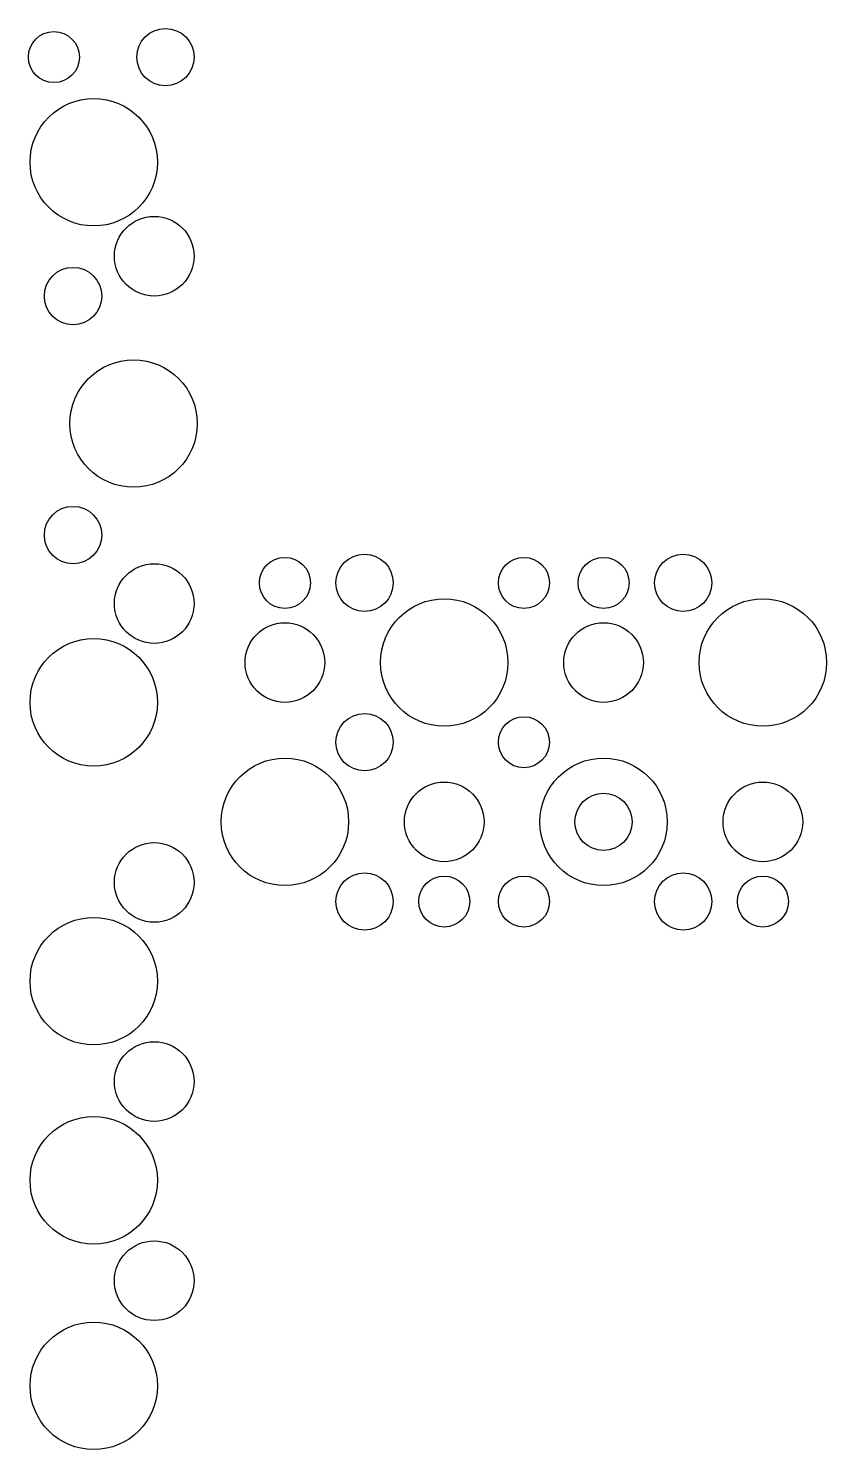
# Model space of a CAD drawing. Extents: x -691 to 691, y -444 to 448.
# Drawn here: x -691 to -190, y -444 to 448 of the extents above.
import ezdxf

# ---------------------------------------------------------------- set-up
doc = ezdxf.new("R2010")
doc.units = 0

msp = doc.modelspace()

# ---------------------------------------------------------------- linework, layer by layer
for centre, radius in [((-675, 430), 16), ((-605, 430), 18), ((-650, 364), 40), ((-612, 305), 25), ((-663, 280), 18), ((-625, 200), 40), ((-663, 130), 18), ((-530, 100), 16), ((-480, 100), 18), ((-380, 100), 16), ((-330, 100), 16), ((-280, 100), 18), ((-612, 87), 25), ((-430, 50), 40), ((-230, 50), 40), ((-530, 50), 25), ((-330, 50), 25), ((-650, 25), 40), ((-480, 0), 18), ((-380, 0), 16), ((-530, -50), 40), ((-330, -50), 40), ((-430, -50), 25), ((-230, -50), 25), ((-330, -50), 18), ((-612, -88), 25), ((-480, -100), 18), ((-430, -100), 16), ((-380, -100), 16), ((-280, -100), 18), ((-230, -100), 16), ((-650, -150), 40), ((-612, -213), 25), ((-650, -275), 40), ((-612, -338), 25), ((-650, -404), 40)]:
    msp.add_circle(centre, radius)

doc.saveas('drawing.dxf')
